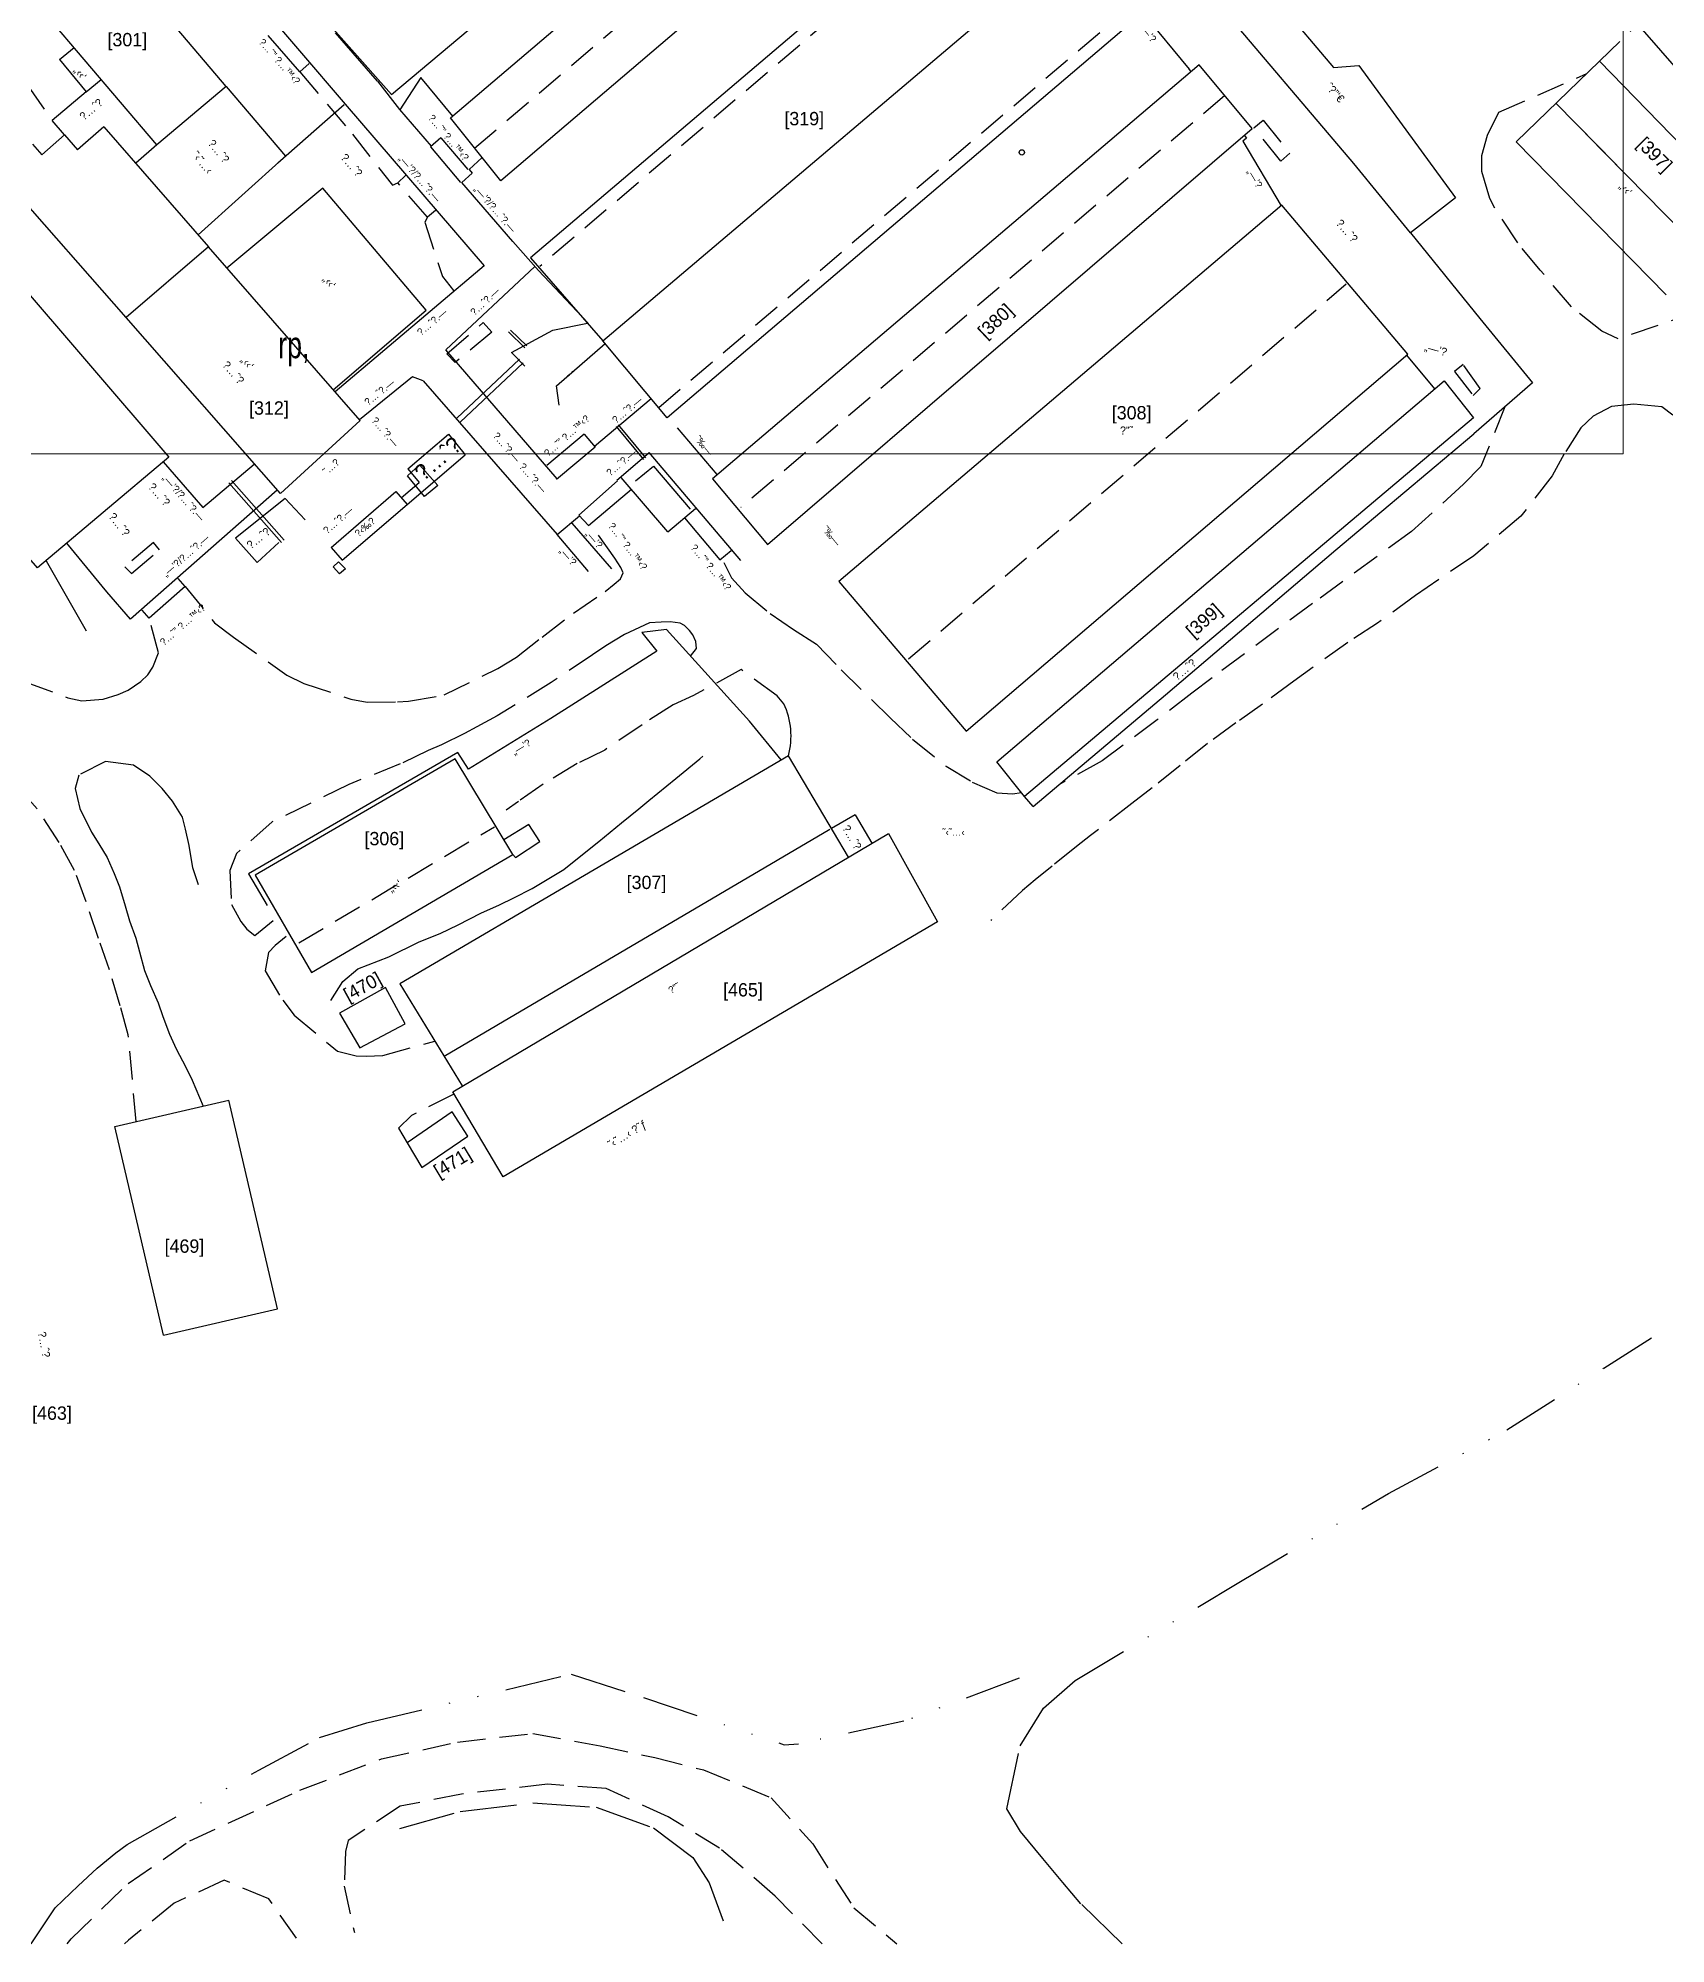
# Model space of a CAD drawing. Header units: millimetres. Extents: x 206768 to 208678, y 737854 to 739416.
# Drawn here: x 207853.1 to 208036.1, y 737860 to 738074.3 of the extents above; entities that cross this region are included whole.
import ezdxf
from ezdxf.enums import TextEntityAlignment as Align

# ---------------------------------------------------------------- set-up
doc = ezdxf.new("R2010")
doc.units = ezdxf.units.MM
doc.header["$LTSCALE"] = 0.5
doc.linetypes.add('DIVIDE', pattern=[31.75, 12.7, -6.35, 0, -6.35, 0, -6.35])
doc.linetypes.add('HIDDEN', pattern=[9.525, 6.35, -3.175])
doc.layers.get('0').update_dxf_attribs({"color": 2})
for name, color, linetype in [('1BATIM', 6, 'Continuous'), ('F-SHAAR', 41, 'HIDDEN'), ('H-AGRO', 6, 'Continuous'), ('H-MIVNE', 6, 'Continuous'), ('H-ROOF', 6, 'HIDDEN'), ('H-SCHACHA', 6, 'Continuous'), ('MISPAR', 1, 'Continuous'), ('T-MAICHAL', 7, 'Continuous'), ('TEXT', 7, 'Continuous'), ('W-CANAL', 7, 'DIVIDE')]:
    doc.layers.add(name, color=color, linetype=linetype)
for name, color, linetype, lineweight in [('1COVER', 7, 'Continuous', 25), ('1DIRT-ROAD', 30, 'HIDDEN', 25), ('1KAV-ASFLT', 7, 'Continuous', 25), ('1PRAT', 12, 'Continuous', 25), ('A-NOTE', 82, 'Continuous', 9), ('R-ROAD', 7, 'Continuous', 25)]:
    doc.layers.add(name, color=color, linetype=linetype, lineweight=lineweight)
doc.layers.add('help', color=2, linetype='Continuous', lineweight=9, plot=False)
doc.styles.add('ESD', font='HEBTXT')
doc.styles.add('NR1', font='narkism$.shx')
doc.styles.add('TRHEBTXT', font='hebtxt')

# ---------------------------------------------------------------- blocks, each defined once
blk = doc.blocks.new('ANOT0')
at = {"style": 'TRHEBTXT', "flags": 8}
blk.add_attdef('TEXT', text='', height=1.6, dxfattribs=at).set_placement((0, -1.16), align=Align.TOP_CENTER)
blk = doc.blocks.new('ANOT200')
at = {"style": 'TRHEBTXT', "flags": 8}
blk.add_attdef('TEXT', text='', height=1.8, dxfattribs=at).set_placement((0, 0), align=Align.MIDDLE_CENTER)
blk = doc.blocks.new('ANOT12')
at = {"style": 'TRHEBTXT', "flags": 8}
blk.add_attdef('TEXT', text='', height=1.6, dxfattribs=at).set_placement((0, -1.16), align=Align.TOP_CENTER)
blk = doc.blocks.new('TR_LOT')
at = {"flags": 8}
blk.add_attdef('LOT', text='', height=3, dxfattribs=at).set_placement((0, 0), align=Align.MIDDLE_CENTER)
blk = doc.blocks.new('ANOT1')
at = {"style": 'TRHEBTXT', "flags": 8}
blk.add_attdef('TEXT', text='', height=1.6, dxfattribs=at).set_placement((0, -1.16), align=Align.TOP_CENTER)
blk = doc.blocks.new('ANOT10')
at = {"style": 'TRHEBTXT', "flags": 8}
blk.add_attdef('TEXT', text='', height=1.6, dxfattribs=at).set_placement((0, -1.16), align=Align.TOP_CENTER)
blk = doc.blocks.new('ANOT2221')
at = {"style": 'TRHEBTXT', "flags": 8}
blk.add_attdef('TEXT', text='', height=1.8, dxfattribs=at).set_placement((0, 0), align=Align.MIDDLE_CENTER)
blk = doc.blocks.new('ANOT204')
at = {"style": 'TRHEBTXT', "flags": 8}
blk.add_attdef('TEXT', text='', height=1.8, dxfattribs=at).set_placement((0, 0), align=Align.MIDDLE_CENTER)

msp = doc.modelspace()

# ---------------------------------------------------------------- linework, layer by layer
at = {"layer": '1BATIM'}
for p, q in [((207866.46, 738062.3), (207854.23, 738076.67)), ((207874.25, 738068.87), (207868.12, 738076.07)), ((207855.53, 738071.88), (207857.16, 738073.23)), ((207855.53, 738071.88), (207858.53, 738068.26)), ((208019.27, 738062.64), (208028.64, 738071.71)), ((208028.64, 738071.71), (208045.4, 738054.4)), ((207858.53, 738068.26), (207860.21, 738069.65)), ((207874.25, 738068.87), (207866.46, 738062.3)), ((207874.25, 738068.87), (207880.94, 738061.01)), ((207860.52, 738064.31), (207857.56, 738061.72)), ((207860.52, 738064.31), (207872.29, 738050.83)), ((207852.48, 738062.37), (207853.54, 738061.16)), ((207853.54, 738061.16), (207856.09, 738063.4)), ((207856.09, 738063.4), (207853.54, 738061.16)), ((207856.09, 738063.4), (207857.56, 738061.72)), ((207866.46, 738062.3), (207864.09, 738060.23)), ((208019.27, 738062.64), (208036.11, 738045.41)), ((207871.11, 738052.18), (207880.94, 738061.01)), ((207863.01, 738042.87), (207849.79, 738057.95)), ((207872.29, 738050.83), (207863.01, 738042.87)), ((207889.31, 738031.3), (207872.29, 738050.83)), ((207880.37, 738023.07), (207863.01, 738042.87)), ((207880.37, 738023.07), (207889.31, 738031.3)), ((207886.06, 738017.03), (207893.33, 738023.3)), ((207887.3, 738015.6), (207894.59, 738021.84)), ((207893.33, 738023.3), (207894.59, 738021.84)), ((207886.06, 738017.03), (207887.3, 738015.6)), ((207861.76, 737951.91), (207874.58, 737954.88)), ((207880.03, 737931.41), (207874.58, 737954.88)), ((207867.21, 737928.43), (207861.76, 737951.91)), ((207867.21, 737928.43), (207880.03, 737931.41))]:
    msp.add_line(p, q, dxfattribs=at)
at = {"layer": '1COVER'}
msp.add_arc((207929.23, 737995.82), 8.53, 344.9409, 25.1691, dxfattribs=at)
at = {"layer": '1DIRT-ROAD'}
for p, q in [((208028.64, 738071.71), (208032.92, 738075.85)), ((207852, 738068.9), (207854.72, 738065.01)), ((208017.33, 738065.95), (208027.22, 738070.33)), ((208016.05, 738063.37), (208017.33, 738065.95)), ((208015.41, 738061.09), (208016.05, 738063.37)), ((208015.39, 738059.32), (208015.41, 738061.09)), ((208016.32, 738056.27), (208015.39, 738059.32)), ((208016.87, 738055.18), (208016.32, 738056.27)), ((208019.44, 738051.28), (208016.87, 738055.18)), ((208021.97, 738048.2), (208019.44, 738051.28)), ((208025.47, 738044.06), (208021.97, 738048.2)), ((208028.88, 738041.33), (208025.47, 738044.06)), ((208039.7, 738043.51), (208030.72, 738040.49)), ((208030.72, 738040.49), (208028.88, 738041.33))]:
    msp.add_line(p, q, dxfattribs=at)
for points in [[(207882.54, 738070.51), (207888.46, 738063.49), (207892.96, 738057.74), (207893.55, 738058.03)], [(207896.89, 738054.17), (207896.6, 738053.58), (207898.58, 738047.47), (207899.81, 738045.9)], [(208036.89, 738031.9), (208035.65, 738032.82), (208032.51, 738033.15), (208029.97, 738032.86), (208027.92, 738031.77), (208026.54, 738030.48), (208024.68, 738027.56), (208023.33, 738025.06), (208019.79, 738020.52), (208014.5, 738016.09), (208007.96, 738011.62), (208003.67, 738008.5), (208000.33, 738006.34), (207994.28, 738002), (207990.74, 737999.41), (207987.76, 737997.3), (207984.58, 737994.96), (207981.49, 737992.52), (207978.35, 737989.99), (207976.06, 737988.24), (207971.43, 737984.63), (207969.85, 737983.39), (207967.1, 737981.17), (207965.19, 737979.64), (207963.78, 737978.44), (207960.21, 737975.09)], [(208018, 738032.84), (208015.3, 738026.11), (208013.36, 738024.12), (208007.49, 738018.8), (207996.39, 738010.72), (207985.09, 738002.37), (207982.82, 738000.63), (207978.9, 737997.63), (207972.74, 737993.04), (207967.93, 737990.38)], [(207869.67, 738012.63), (207872.96, 738008.54), (207875.1, 738006.94), (207881.09, 738002.67), (207882.98, 738001.74), (207888.28, 737999.97), (207890.11, 737999.64), (207893.52, 737999.67), (207894.75, 737999.74), (207898.77, 738000.43), (207904.8, 738003.42), (207906.89, 738004.7), (207909.77, 738006.95), (207913.31, 738009.64), (207916.86, 738012.06), (207917.86, 738012.88), (207918.57, 738013.48), (207918.88, 738014.18), (207918.64, 738014.78), (207917.95, 738015.82), (207915.47, 738019.3)], [(207930.2, 738015.32), (207931.05, 738013.62), (207932.6, 738011.91), (207935.41, 738009.58), (207938.04, 738007.8), (207940.62, 738006.15), (207943.4, 738003.27), (207948.92, 737997.81), (207951.42, 737995.47), (207955.2, 737992.42), (207958.13, 737990.64), (207960.89, 737989.42), (207962.68, 737989.33), (207963.64, 737989.47)], [(207850, 738002.8), (207851.75, 738001.89), (207856.46, 738000.12), (207858.03, 737999.78), (207860.45, 737999.95), (207862.13, 738000.48), (207863.25, 738000.97), (207864.66, 738001.95), (207865.46, 738002.71), (207866.01, 738003.57), (207866.64, 738005.16), (207865.61, 738009.06)], [(207926.45, 738004.79), (207927.13, 738005.66), (207927.04, 738006.44), (207926.71, 738007.18), (207926.35, 738007.7), (207925.79, 738008.26), (207925.3, 738008.49), (207924.16, 738008.67), (207923.16, 738008.62), (207921.84, 738008.53), (207919.03, 738007.23), (207916.94, 738005.97), (207915.43, 738004.96), (207910.78, 738001.82), (207904.72, 737998.07), (207902.44, 737996.86), (207901.06, 737996.11), (207898.45, 737994.83), (207896.98, 737994.19), (207893.83, 737992.68), (207888.06, 737990.37), (207879.42, 737986.15), (207875.43, 737982.62), (207874.67, 737980.7), (207874.87, 737976.87), (207875.91, 737974.96), (207876.58, 737974.11), (207877.48, 737973.39), (207879.53, 737975.07)], [(207936.94, 737999.44), (207936.18, 738000.32), (207932.16, 738003.28), (207926.78, 738000.38), (207924.52, 737999.33), (207921.01, 737997.09), (207916.81, 737994.24), (207913.73, 737992.72), (207909.9, 737990.42), (207907.13, 737988.47), (207905.72, 737987.47)], [(207871.15, 737979.09), (207870.52, 737980.98), (207870.11, 737983.5), (207869.7, 737985.34), (207869.37, 737986.69), (207868.23, 737988.5), (207867.07, 737989.9), (207865.69, 737991.31), (207863.85, 737992.54), (207860.7, 737992.97), (207857.7, 737991.43), (207857.29, 737989.9), (207857.83, 737987.66), (207859.14, 737985), (207859.96, 737983.7), (207860.89, 737982.15), (207861.67, 737980.37), (207862.29, 737978.85), (207862.89, 737976.73), (207863.38, 737975.04), (207864.12, 737973.09), (207864.51, 737971.56), (207865.09, 737969.44), (207865.74, 737967.76), (207866.62, 737965.81), (207867.15, 737964.27), (207867.89, 737962.28), (207868.66, 737960.66), (207869.72, 737958.57), (207870.43, 737957.13), (207871.67, 737954.21)], [(207864.15, 737952.46), (207863.26, 737962.2), (207862.36, 737965.46), (207861.16, 737969.54), (207859.9, 737973.04), (207858.53, 737977.17), (207857.22, 737980.71), (207855.49, 737983.84), (207853.02, 737987.62), (207851.8, 737988.97), (207850, 737989.81)], [(207881.02, 737973.28), (207879.78, 737972.26), (207879.03, 737971.49), (207878.66, 737969.42), (207880.62, 737966.1), (207881.89, 737964.44), (207886.78, 737960.38), (207888.88, 737959.87), (207889.99, 737959.8), (207891.89, 737959.9), (207897.73, 737961.5)], [(207899.85, 737955.55), (207895.09, 737953.14), (207893.63, 737951.72), (207894.59, 737950.08)], [(207856.38, 737860), (207856.83, 737860.58), (207863.25, 737866.8), (207870.16, 737871.57), (207882.56, 737877.29), (207891.71, 737880.8), (207900.25, 737882.69), (207908.73, 737883.65), (207916.3, 737882.28), (207922.46, 737880.95), (207927.9, 737879.56), (207935.52, 737876.44), (207940.19, 737871.24), (207944.81, 737864.06), (207949.65, 737860)], [(207941.27, 737860), (207935.96, 737865.38), (207929.73, 737870.77), (207923.93, 737874.29), (207916.97, 737877.47), (207910.39, 737877.96), (207900.71, 737876.84), (207893.82, 737875.47), (207887.98, 737871.62), (207887.66, 737870.37), (207887.54, 737866.5), (207888.67, 737861.28)], [(207882.17, 737860.65), (207879.06, 737865.07), (207874.02, 737867.15), (207868.41, 737864.57), (207863.3, 737860.41), (207862.85, 737860)]]:
    msp.add_lwpolyline(points, dxfattribs=at)
at = {"layer": '1KAV-ASFLT'}
for p, q in [((208028.98, 738080.36), (208048.98, 738057.45)), ((207992.69, 738078.1), (207998.75, 738070.98)), ((207998.75, 738070.98), (208001.57, 738071.2)), ((208001.57, 738071.2), (208012.46, 738056.33)), ((208012.46, 738056.33), (208007.38, 738052.38))]:
    msp.add_line(p, q, dxfattribs=at)
at = {"layer": '1PRAT'}
for p, q in [((208001.01, 738060.18), (207975.14, 738090.69)), ((207876.41, 738080.02), (207887.62, 738066.87)), ((207977.29, 738077.1), (207982.52, 738070.8)), ((207882.54, 738070.51), (207878.97, 738074.58)), ((207891.27, 738069.44), (207886.54, 738074.89)), ((207882.54, 738070.51), (207883.61, 738071.42)), ((207982.75, 738070.53), (207982.52, 738070.8)), ((207891.27, 738069.44), (207893.73, 738066.28)), ((207896.15, 738069.87), (207893.77, 738066.23)), ((207899.74, 738065.53), (207896.15, 738069.87)), ((207858.53, 738068.26), (207854.72, 738065.01)), ((207887.54, 738066.8), (207880.08, 738060.24)), ((207887.62, 738066.87), (207903.28, 738048.7)), ((207856.09, 738063.4), (207854.72, 738065.01)), ((207893.73, 738066.28), (207897.3, 738062.13)), ((207898.41, 738063.07), (207897.22, 738062.06)), ((207898.41, 738063.07), (207901.43, 738059.51)), ((207988.94, 738063.06), (207988.54, 738062.72)), ((207988.54, 738062.72), (207992.86, 738055.44)), ((207988.69, 738063.37), (207988.94, 738063.06)), ((207897.22, 738062.06), (207900.6, 738058.07)), ((207901.57, 738059.5), (207903.05, 738060.87)), ((208007.38, 738052.38), (208001.01, 738060.18)), ((207900.74, 738058.06), (207901.93, 738059.09)), ((207906.5, 738051.42), (207900.74, 738058.06)), ((207901.57, 738059.5), (207901.93, 738059.09)), ((208007.38, 738052.38), (208015.2, 738042.75)), ((207906.5, 738051.42), (207909.36, 738048.16)), ((207903.28, 738048.7), (207886.5, 738034.53)), ((207898.95, 738039.25), (207908.95, 738048.63)), ((207909.36, 738048.16), (207914.9, 738042.26)), ((207907.84, 738039.47), (207906.01, 738041.25)), ((207908.04, 738039.69), (207906.22, 738041.46)), ((207906.34, 738038.96), (207910.97, 738041.44)), ((207910.97, 738041.44), (207914.87, 738042.24)), ((208015.2, 738042.75), (208021.1, 738035.52)), ((207911.47, 738024.72), (207898.95, 738039.25)), ((207907.85, 738037.42), (207906.34, 738038.96)), ((207911.39, 738035.21), (207916.85, 738039.96)), ((208006.92, 738038.63), (208010.09, 738034.84)), ((207907.23, 738038.2), (207900.18, 738031.57)), ((207907.65, 738037.77), (207900.57, 738031.12)), ((207912.65, 738036.44), (207912.78, 738036.29)), ((207913.1, 738036.83), (207913.24, 738036.68)), ((207895.22, 738036.19), (207889.25, 738031.38)), ((207896.4, 738035.74), (207895.22, 738036.19)), ((207896.4, 738035.74), (207911.47, 738018.49)), ((207911.71, 738033.03), (207911.39, 738035.21)), ((208021.1, 738035.52), (208014.5, 738029.81)), ((207922.05, 738033.74), (207915.67, 738028.38)), ((207921.21, 738026.9), (207918.12, 738030.62)), ((207921.45, 738027.1), (207918.36, 738030.82)), ((207929.47, 738025.22), (207925.01, 738030.48)), ((207894.67, 738025.85), (207899.25, 738029.77)), ((207899.25, 738029.77), (207901.12, 738027.43)), ((207914.52, 738029.76), (207910.3, 738026.22)), ((207915.74, 738028.31), (207911.39, 738024.65)), ((207914.5, 738029.75), (207915.74, 738028.31)), ((207998.99, 738016.74), (208014.5, 738029.81)), ((207867.18, 738026.63), (207871.64, 738021.53)), ((207871.64, 738021.53), (207877.4, 738026.38)), ((207894.59, 738021.84), (207901.12, 738027.43)), ((207894.67, 738025.85), (207895.97, 738024.34)), ((207918.18, 738024.6), (207921.82, 738027.69)), ((207932.1, 738015.55), (207921.82, 738027.69)), ((207874.57, 738024.28), (207880.49, 738017.57)), ((207874.87, 738024.54), (207880.79, 738017.83)), ((207893.94, 738022.6), (207895.97, 738024.34)), ((207913.91, 738020.66), (207918.24, 738024.52)), ((207915, 738019.49), (207919.81, 738023.58)), ((207923.91, 738018.78), (207918.68, 738024.9)), ((207880.01, 738023.48), (207863.49, 738008.95)), ((207880.89, 738022.52), (207875.3, 738018.05)), ((207883.15, 738020.13), (207880.89, 738022.52)), ((207911.47, 738018.49), (207913.98, 738020.58)), ((207917.61, 738014.6), (207913.15, 738019.76)), ((207915, 738019.49), (207913.91, 738020.66)), ((207923.91, 738018.78), (207927.01, 738021.4)), ((207925.77, 738020.35), (207929.74, 738015.61)), ((207860.83, 738012.04), (207856.35, 738017.49)), ((207877.75, 738015.31), (207875.3, 738018.05)), ((207877.75, 738015.31), (207880.19, 738017.58)), ((207914.98, 738014.33), (207911.47, 738018.49)), ((207854.04, 738015.53), (207858.51, 738007.66)), ((207929.74, 738015.61), (207931.01, 738016.68)), ((207979.84, 738000.43), (207998.99, 738016.74)), ((207869.67, 738012.63), (207868.87, 738013.54)), ((207863.49, 738008.95), (207860.83, 738012.04)), ((207869.67, 738012.63), (207865.61, 738009.06)), ((207865.61, 738009.06), (207864.81, 738009.98)), ((207923.74, 738007.78), (207920.97, 738007.47)), ((207920.97, 738007.47), (207922.67, 738005.34)), ((207933.09, 737997.48), (207923.74, 738007.78)), ((207922.67, 738005.34), (207910.76, 737997.79)), ((207964.99, 737987.89), (207979.84, 738000.43)), ((207910.76, 737997.79), (207901.52, 737992.09)), ((207936.66, 737993.13), (207933.09, 737997.48)), ((207900.32, 737993.96), (207876.78, 737980.33)), ((207901.52, 737992.09), (207900.32, 737993.96)), ((207964.99, 737987.89), (207964.01, 737989.01)), ((207942.11, 737985.3), (207898.78, 737959.78)), ((207944.95, 737986.97), (207942.3, 737985.41)), ((207944.95, 737986.97), (207946.84, 737983.76)), ((207876.78, 737980.33), (207878.86, 737976.76))]:
    msp.add_line(p, q, dxfattribs=at)
msp.add_circle((207963.7, 738061.44), 0.3, dxfattribs=at)
at = {"layer": 'F-SHAAR'}
for points in [[(207989.79, 738064.19), (207990.82, 738065.06), (207993.84, 738061.34), (207992.83, 738060.47), (207989.79, 738064.19)], [(207893.55, 738058.03), (207894.41, 738058.83)], [(207897.8, 738054.9), (207896.89, 738054.17), (207893.55, 738058.03)], [(207900, 738037.8), (207899.08, 738038.81), (207903.14, 738042.3), (207904.11, 738041.24), (207900, 738037.8)], [(208013.3, 738037.58), (208012.33, 738036.79), (208014.44, 738034.09), (208015.22, 738034.89), (208013.3, 738037.58)], [(207866.76, 738016.74), (207866.09, 738017.56), (207862.87, 738014.85), (207863.63, 738014.09), (207866.76, 738016.74)]]:
    msp.add_lwpolyline(points, dxfattribs=at)
at = {"layer": 'H-AGRO'}
for p, q in [((207983.62, 738071.27), (207928.92, 738024.75)), ((207989.59, 738064.14), (207983.62, 738071.27)), ((207935.11, 738017.36), (207989.59, 738064.14)), ((207928.92, 738024.75), (207935.11, 738017.36))]:
    msp.add_line(p, q, dxfattribs=at)
for points in [[(207945.02, 738111.78), (207930.54, 738128.68), (207880.96, 738087), (207881.57, 738086.1), (207878.87, 738083.73), (207892.84, 738067.97), (207945.02, 738111.78)], [(207905.15, 738058.25), (207899.48, 738065.31), (207951.03, 738109.2), (207956.81, 738102.34), (207905.15, 738058.25)], [(207971.36, 738086.68), (207963.24, 738096.16), (207908.47, 738049.6), (207916.59, 738040.26)], [(207923.84, 738031.61), (207916.59, 738040.26), (207971.36, 738086.68), (207978.48, 738078.12), (207923.84, 738031.61)], [(207886.29, 738034.76), (207896.73, 738043.72), (207885.12, 738057.42), (207874.35, 738048.42)], [(207943.13, 738013.18), (207957.44, 737996.35), (208007.08, 738038.77), (207992.94, 738055.5), (207943.13, 738013.18)], [(207850, 738047.99), (207867.8, 738027.16), (207853.06, 738014.71), (207850, 738018.28)], [(208011.17, 738035.76), (208014.48, 738031.61), (207964.01, 737989.01), (207960.9, 737992.9), (208011.17, 738035.76)], [(207944.2, 737982.19), (207937.46, 737993.6), (207893.79, 737967.96), (207900.8, 737956.47)], [(207877.54, 737980.17), (207883.85, 737969.22), (207906.47, 737982.51), (207900.01, 737993.24), (207877.54, 737980.17)], [(207905.4, 737946.26), (207899.75, 737955.8), (207948.7, 737984.86), (207954.23, 737974.92), (207905.4, 737946.26)]]:
    msp.add_lwpolyline(points, dxfattribs=at)
at = {"layer": 'H-MIVNE'}
for p, q in [((207892.17, 737967.55), (207886.99, 737964.67)), ((207894.39, 737963.46), (207892.17, 737967.55)), ((207886.99, 737964.67), (207889.27, 737960.74)), ((207889.27, 737960.74), (207894.39, 737963.46)), ((207899.68, 737953.57), (207894.59, 737950.08)), ((207901.43, 737950.82), (207899.68, 737953.57)), ((207896.27, 737947.31), (207901.43, 737950.82)), ((207894.59, 737950.08), (207896.27, 737947.31))]:
    msp.add_line(p, q, dxfattribs=at)
at = {"layer": 'H-ROOF'}
for points in [[(207902.19, 738061.93), (207953.6, 738105.75)], [(207964.12, 738095.13), (207909.52, 738048.62)], [(207922.88, 738032.75), (207977.57, 738079.27)], [(207986.53, 738067.85), (207932.11, 738021.5)], [(208023.74, 738066.97), (208040.58, 738049.81), (208024.57, 738066.12)], [(207950.97, 738004.51), (208000.16, 738046.65)], [(207882.43, 737972.55), (207904.43, 737985.62)]]:
    msp.add_lwpolyline(points, dxfattribs=at)
at = {"layer": 'H-SCHACHA'}
for points in [[(207894.64, 738025.07), (207896.01, 738026.32), (207898.07, 738023.97), (207896.57, 738022.76), (207894.64, 738025.07)], [(207906.47, 737982.51), (207906.77, 737982.14), (207909.52, 737983.94), (207908.27, 737985.86), (207905.49, 737984.14)]]:
    msp.add_lwpolyline(points, dxfattribs=at)
at = {"layer": 'help', "elevation": 8.36}
msp.add_lwpolyline([(207832.86, 738308.21), (208031.31, 738308.21), (208031.31, 738027.55), (207832.86, 738027.55)], close=True, dxfattribs=at)
at = {"layer": 'R-ROAD'}
msp.add_line((207989.77, 738073.77), (207989.77, 738073.77), dxfattribs=at)
at = {"layer": 'T-MAICHAL'}
msp.add_lwpolyline([(207886.28, 738014.85), (207886.87, 738015.42), (207887.67, 738014.63), (207887.01, 738014.05), (207886.28, 738014.85)], dxfattribs=at)
at = {"layer": 'W-CANAL'}
for points in [[(207920.29, 738024.5), (207922.28, 738026.15), (207926.64, 738021.09)], [(207886.01, 737966.06), (207887.36, 737968.22), (207889.08, 737969.62), (207892.53, 737970.98), (207895.95, 737972.67), (207898.3, 737973.62), (207900.34, 737974.59), (207902.9, 737975.88), (207905, 737976.84), (207906.59, 737977.62), (207908.65, 737978.69), (207912.2, 737980.8), (207914.14, 737982.33), (207916.16, 737983.97), (207918.69, 737986.04), (207920.63, 737987.63), (207921.76, 737988.58), (207924.79, 737991.05), (207927.49, 737993.26), (207927.84, 737993.55)], [(207974.99, 737860), (207970.32, 737864.52), (207968.3, 737866.92), (207966.05, 737869.59), (207963.55, 737872.63), (207962.01, 737875.18), (207963.5, 737882.26), (207966.14, 737886.51), (207969.69, 737889.6), (207988.11, 737900.65), (208004.9, 737910.63), (208018.21, 737917.79), (208029.12, 737924.74), (208043.7, 737933.94)], [(207852.34, 737860), (207855.03, 737864.05), (207857.61, 737866.53), (207859.77, 737868.5), (207861.87, 737870.22), (207863.12, 737871.18), (207877.94, 737879.54), (207884.76, 737883.21), (207890.06, 737884.86), (207913.04, 737890.33), (207921.16, 737887.7), (207937, 737882.39), (207938.59, 737882.48)], [(207963.39, 737889.86), (207950.43, 737885.03), (207938.59, 737882.48)], [(207893.77, 737872.97), (207900.58, 737874.89), (207908.75, 737875.87), (207915.86, 737875.37), (207922.28, 737873.04), (207926.72, 737869.73), (207928.54, 737866.86), (207930.11, 737862.61)]]:
    msp.add_lwpolyline(points, dxfattribs=at)

# ---------------------------------------------------------------- block references
at = {"layer": 'MISPAR'}
ref = msp.add_blockref('TR_LOT', (207863.65, 738074.97), dxfattribs=dict(at, xscale=0.5, yscale=0.5, zscale=0.5))
ref.add_attrib('LOT', '[301]', dxfattribs={"layer": '0', "height": 1.5, "flags": 8}).set_placement((207863.15, 738074.12), align=Align.MIDDLE_CENTER)
ref = msp.add_blockref('TR_LOT', (207954.17, 738076.15), dxfattribs=dict(at, xscale=0.5, yscale=0.5, zscale=0.5))
ref.add_attrib('LOT', '[319]', dxfattribs={"layer": '0', "height": 1.5, "flags": 8}).set_placement((207939.24, 738065.24), align=Align.MIDDLE_CENTER)
ref = msp.add_blockref('TR_LOT', (208030.3, 738064.35), dxfattribs=dict(at, xscale=0.5, yscale=0.5, zscale=0.5))
ref.add_attrib('LOT', '[397]', dxfattribs={"layer": '0', "height": 1.5, "rotation": 315.2226, "flags": 8}).set_placement((208034.86, 738061.21), align=Align.MIDDLE_CENTER)
ref = msp.add_blockref('TR_LOT', (207969.36, 738051.26), dxfattribs=dict(at, xscale=0.5, yscale=0.5, zscale=0.5))
ref.add_attrib('LOT', '[380]', dxfattribs={"layer": '0', "height": 1.5, "rotation": 43.2668, "flags": 8}).set_placement((207960.74, 738042.5), align=Align.MIDDLE_CENTER)
ref = msp.add_blockref('TR_LOT', (207876.01, 738040.83), dxfattribs=dict(at, xscale=0.5, yscale=0.5, zscale=0.5))
ref.add_attrib('LOT', '[312]', dxfattribs={"layer": '0', "height": 1.5, "flags": 8}).set_placement((207879.07, 738032.7), align=Align.MIDDLE_CENTER)
ref = msp.add_blockref('TR_LOT', (207984.85, 738038.43), dxfattribs=dict(at, xscale=0.5, yscale=0.5, zscale=0.5))
ref.add_attrib('LOT', '[308]', dxfattribs={"layer": '0', "height": 1.5, "flags": 8}).set_placement((207976.04, 738032.17), align=Align.MIDDLE_CENTER)
ref = msp.add_blockref('TR_LOT', (208004.03, 738024.72), dxfattribs=dict(at, xscale=0.5, yscale=0.5, zscale=0.5))
ref.add_attrib('LOT', '[399]', dxfattribs={"layer": '0', "height": 1.5, "rotation": 41.5133, "flags": 8}).set_placement((207984.15, 738008.82), align=Align.MIDDLE_CENTER)
ref = msp.add_blockref('TR_LOT', (207894.62, 737986.47), dxfattribs=dict(at, xscale=0.5, yscale=0.5, zscale=0.5))
ref.add_attrib('LOT', '[306]', dxfattribs={"layer": '0', "height": 1.5, "flags": 8}).set_placement((207892.04, 737984.28), align=Align.MIDDLE_CENTER)
ref = msp.add_blockref('TR_LOT', (207922.54, 737981.29), dxfattribs=dict(at, xscale=0.5, yscale=0.5, zscale=0.5))
ref.add_attrib('LOT', '[307]', dxfattribs={"layer": '0', "height": 1.5, "flags": 8}).set_placement((207921.51, 737979.36), align=Align.MIDDLE_CENTER)
ref = msp.add_blockref('TR_LOT', (207885.64, 737963.97), dxfattribs=dict(at, xscale=0.5, yscale=0.5, zscale=0.5))
ref.add_attrib('LOT', '[470]', dxfattribs={"layer": '0', "height": 1.5, "rotation": 28.7945, "flags": 8}).set_placement((207889.59, 737967.64), align=Align.MIDDLE_CENTER)
ref = msp.add_blockref('TR_LOT', (207929.52, 737968.95), dxfattribs=dict(at, xscale=0.5, yscale=0.5, zscale=0.5))
ref.add_attrib('LOT', '[465]', dxfattribs={"layer": '0', "height": 1.5, "flags": 8}).set_placement((207932.35, 737967.28), align=Align.MIDDLE_CENTER)
ref = msp.add_blockref('TR_LOT', (207893.22, 737956.8), dxfattribs=dict(at, xscale=0.5, yscale=0.5, zscale=0.5))
ref.add_attrib('LOT', '[471]', dxfattribs={"layer": '0', "height": 1.5, "rotation": 31.1177, "flags": 8}).set_placement((207899.7, 737947.88), align=Align.MIDDLE_CENTER)
ref = msp.add_blockref('TR_LOT', (207869.23, 737937.78), dxfattribs=dict(at, xscale=0.5, yscale=0.5, zscale=0.5))
ref.add_attrib('LOT', '[469]', dxfattribs={"layer": '0', "height": 1.5, "flags": 8}).set_placement((207869.57, 737938.46), align=Align.MIDDLE_CENTER)
ref = msp.add_blockref('TR_LOT', (207869.23, 737934.39), dxfattribs=dict(at, xscale=0.5, yscale=0.5, zscale=0.5))
ref.add_attrib('LOT', '[463]', dxfattribs={"layer": '0', "height": 1.5, "flags": 8}).set_placement((207854.68, 737919.68), align=Align.MIDDLE_CENTER)
at = {"layer": 'TEXT', "yscale": 0.5, "zscale": 0.5}
for name, p, xscale, rotation, values in [('ANOT0', (207978.63, 738075.49), 0.4999999999945322, 309.6767525342042, {'TEXT': '„—’\x8e'}), ('ANOT0', (207990.73, 738059.03), 0.499999999981922, 300.6918327457187, {'TEXT': '„—’\x8e'}), ('ANOT10', (207943.07, 738018.93), 0.5000000000211388, 310.1585471675505, {'TEXT': '˜‰—'}), ('ANOT0', (207906.91, 737995.42), 0.4999999999973356, 31.6697351462391, {'TEXT': '„—’\x8e'}), ('ANOT200', (207893.23, 737978.97), 0.5000000000220408, 30.71416186312432, {'TEXT': '„‹‹‘'})]:
    msp.add_blockref(name, p, dxfattribs=dict(at, xscale=xscale, rotation=rotation)).add_auto_attribs(values)
at = {"layer": 'TEXT'}
ref = msp.add_blockref('ANOT0', (207880.26, 738072.2), dxfattribs=dict(at, rotation=311.2556159134729))
ref.add_attrib('TEXT', '\x9a…˜” \x8c…™‹\x8e', dxfattribs={"layer": '0', "height": 0.8, "rotation": 311.2556, "style": 'TRHEBTXT', "flags": 8}).set_placement((207880.56, 738071.93), align=Align.TOP_CENTER)
ref = msp.add_blockref('ANOT200', (207856.01, 738069.95), dxfattribs=dict(at, rotation=309.6495372228284))
ref.add_attrib('TEXT', '„‹‹‘', dxfattribs={"layer": '0', "height": 0.9, "rotation": 309.6495, "style": 'TRHEBTXT', "flags": 8}).set_placement((207857.86, 738070.35), align=Align.MIDDLE_CENTER)
ref = msp.add_blockref('ANOT200', (207855.55, 738068.42), dxfattribs=dict(at, rotation=40.39695023679059))
ref.add_attrib('TEXT', '\x8f…ˆ\x81', dxfattribs={"layer": '0', "height": 0.9, "rotation": 40.397, "style": 'TRHEBTXT', "flags": 8}).set_placement((207859.08, 738066.27), align=Align.MIDDLE_CENTER)
ref = msp.add_blockref('ANOT0', (207897.38, 738057.98), dxfattribs=dict(at, rotation=310.0385410036258))
ref.add_attrib('TEXT', '\x9a…˜” \x8c…™‹\x8e', dxfattribs={"layer": '0', "height": 0.8, "rotation": 310.0385, "style": 'TRHEBTXT', "flags": 8}).set_placement((207899.57, 738063.36), align=Align.TOP_CENTER)
ref = msp.add_blockref('ANOT200', (207881.84, 738066.56), dxfattribs=dict(at, rotation=309.1122901116704))
ref.add_attrib('TEXT', '\x8f…ˆ\x81', dxfattribs={"layer": '0', "height": 0.9, "rotation": 309.1123, "style": 'TRHEBTXT', "flags": 8}).set_placement((207873.42, 738061.57), align=Align.MIDDLE_CENTER)
ref = msp.add_blockref('ANOT200', (207882.5, 738069.03), dxfattribs=dict(at, rotation=310.39695023317))
ref.add_attrib('TEXT', '˜‹˜…‹', dxfattribs={"layer": '0', "height": 0.9, "rotation": 310.397, "style": 'TRHEBTXT', "flags": 8}).set_placement((207871.6, 738060.3), align=Align.MIDDLE_CENTER)
ref = msp.add_blockref('ANOT200', (207894.11, 738064.14), dxfattribs=dict(at, rotation=310.7730019598646))
ref.add_attrib('TEXT', '\x8f…ˆ\x81', dxfattribs={"layer": '0', "height": 0.9, "rotation": 310.773, "style": 'TRHEBTXT', "flags": 8}).set_placement((207888.37, 738060), align=Align.MIDDLE_CENTER)
ref = msp.add_blockref('ANOT0', (207897.56, 738053.86), dxfattribs=dict(at, rotation=310.7730019598646))
ref.add_attrib('TEXT', '„—’\x8e/\x8f…ˆ\x81.—', dxfattribs={"layer": '0', "height": 0.8, "rotation": 310.773, "style": 'TRHEBTXT', "flags": 8}).set_placement((207896.32, 738058.77), align=Align.TOP_CENTER)
ref = msp.add_blockref('ANOT0', (207903.46, 738056.08), dxfattribs=dict(at, rotation=310.8949014866573))
ref.add_attrib('TEXT', '„—’\x8e/\x8f…ˆ\x81.—', dxfattribs={"layer": '0', "height": 0.8, "rotation": 310.8949, "style": 'TRHEBTXT', "flags": 8}).set_placement((207904.79, 738055.34), align=Align.TOP_CENTER)
ref = msp.add_blockref('ANOT200', (208027.14, 738054.59), dxfattribs=dict(at, xscale=0.4999999999490833, yscale=0.5, zscale=0.5, rotation=314.3441626660245))
ref.add_attrib('TEXT', '„‹‹‘', dxfattribs={"layer": '0', "height": 0.9, "rotation": 314.3442, "style": 'TRHEBTXT', "flags": 8}).set_placement((208031.58, 738057.34), align=Align.MIDDLE_CENTER)
ref = msp.add_blockref('ANOT200', (207891.74, 738052.17), dxfattribs=dict(at, rotation=310.4681660356188))
ref.add_attrib('TEXT', '„‹‹‘', dxfattribs={"layer": '0', "height": 0.9, "rotation": 310.4682, "style": 'TRHEBTXT', "flags": 8}).set_placement((207885.86, 738046.88), align=Align.MIDDLE_CENTER)
ref = msp.add_blockref('ANOT12', (207902.53, 738042.34), dxfattribs=dict(at, rotation=223.169521459583))
ref.add_attrib('TEXT', '\x8f…ˆ\x81.—', dxfattribs={"layer": '0', "height": 0.8, "rotation": 43.1695, "style": 'TRHEBTXT', "flags": 8}).set_placement((207903.07, 738044.98), align=Align.TOP_CENTER)
ref = msp.add_blockref('ANOT12', (207893.31, 738040.49), dxfattribs=dict(at, rotation=40.17650130256882))
ref.add_attrib('TEXT', '\x8f…ˆ\x81.—', dxfattribs={"layer": '0', "height": 0.8, "rotation": 40.1765, "style": 'TRHEBTXT', "flags": 8}).set_placement((207897.15, 738042.68), align=Align.TOP_CENTER)
ref = msp.add_blockref('ANOT2221', (208010.24, 738038.44), dxfattribs=dict(at, xscale=0.4999999999862125, yscale=0.5, zscale=0.5, rotation=344.2679952179672))
ref.add_attrib('TEXT', '„—’\x8e', dxfattribs={"layer": '0', "height": 0.9, "rotation": 344.268, "style": 'TRHEBTXT', "flags": 8}).set_placement((208010.24, 738039.29), align=Align.MIDDLE_CENTER)
ref = msp.add_blockref('ANOT200', (207881.23, 738049.89), dxfattribs=dict(at, rotation=311.0714918850898))
ref.add_attrib('TEXT', '\x8f…ˆ\x81', dxfattribs={"layer": '0', "height": 0.9, "rotation": 311.0715, "style": 'TRHEBTXT', "flags": 8}).set_placement((207875.07, 738036.68), align=Align.MIDDLE_CENTER)
ref = msp.add_blockref('ANOT200', (207882.41, 738042.58), dxfattribs=dict(at, rotation=310.4681660356188))
ref.add_attrib('TEXT', '„‹‹‘', dxfattribs={"layer": '0', "height": 0.9, "rotation": 310.4682, "style": 'TRHEBTXT', "flags": 8}).set_placement((207876.65, 738037.8), align=Align.MIDDLE_CENTER)
ref = msp.add_blockref('ANOT12', (207893.76, 738034.58), dxfattribs=dict(at, rotation=218.871274186977))
ref.add_attrib('TEXT', '\x8f…ˆ\x81.—', dxfattribs={"layer": '0', "height": 0.8, "rotation": 38.8713, "style": 'TRHEBTXT', "flags": 8}).set_placement((207891.25, 738034.8), align=Align.TOP_CENTER)
ref = msp.add_blockref('ANOT12', (207920.15, 738031.75), dxfattribs=dict(at, rotation=220.0586791840641))
ref.add_attrib('TEXT', '\x8f…ˆ\x81.—', dxfattribs={"layer": '0', "height": 0.8, "rotation": 40.0587, "style": 'TRHEBTXT', "flags": 8}).set_placement((207919.08, 738032.81), align=Align.TOP_CENTER)
ref = msp.add_blockref('ANOT12', (207893.93, 738029.17), dxfattribs=dict(at, rotation=310.8495282621878))
ref.add_attrib('TEXT', '\x8f…ˆ\x81.—', dxfattribs={"layer": '0', "height": 0.8, "rotation": 310.8495, "style": 'TRHEBTXT', "flags": 8}).set_placement((207892.45, 738030.27), align=Align.TOP_CENTER)
ref = msp.add_blockref('ANOT0', (207915.89, 738029.26), dxfattribs=dict(at, rotation=41.32550047850102))
ref.add_attrib('TEXT', '\x9a…˜” \x8c…™‹\x8e', dxfattribs={"layer": '0', "height": 0.8, "rotation": 41.3255, "style": 'TRHEBTXT', "flags": 8}).set_placement((207912.29, 738029.88), align=Align.TOP_CENTER)
ref = msp.add_blockref('ANOT200', (207898.23, 738022.96), dxfattribs=dict(at, rotation=40.56005983244589))
ref.add_attrib('TEXT', '\x8f…ˆ\x81', dxfattribs={"layer": '0', "height": 1.8, "rotation": 40.5601, "style": 'TRHEBTXT', "flags": 8}).set_placement((207898.07, 738027), align=Align.MIDDLE_CENTER)
ref = msp.add_blockref('ANOT12', (207908.51, 738029.09), dxfattribs=dict(at, rotation=310.7302300757437))
ref.add_attrib('TEXT', '\x8f…ˆ\x81.—', dxfattribs={"layer": '0', "height": 0.8, "rotation": 310.7302, "style": 'TRHEBTXT', "flags": 8}).set_placement((207906.1, 738028.55), align=Align.TOP_CENTER)
ref = msp.add_blockref('ANOT10', (207929.17, 738030.27), dxfattribs=dict(at, xscale=0.5000000000211388, yscale=0.5, zscale=0.5, rotation=310.1585471675505))
ref.add_attrib('TEXT', '˜‰—', dxfattribs={"layer": '0', "height": 0.8, "rotation": 310.1585, "style": 'TRHEBTXT', "flags": 8}).set_placement((207928.29, 738028.73), align=Align.TOP_CENTER)
ref = msp.add_blockref('ANOT0', (207889.17, 738021.92), dxfattribs=dict(at, rotation=41.1631835923276))
ref.add_attrib('TEXT', '˜…\x81', dxfattribs={"layer": '0', "height": 0.8, "rotation": 41.1632, "style": 'TRHEBTXT', "flags": 8}).set_placement((207885.79, 738026.4), align=Align.TOP_CENTER)
ref = msp.add_blockref('ANOT12', (207906.82, 738023.15), dxfattribs=dict(at, rotation=131.13667782273))
ref.add_attrib('TEXT', '\x8f…ˆ\x81.—', dxfattribs={"layer": '0', "height": 0.8, "rotation": 311.1367, "style": 'TRHEBTXT', "flags": 8}).set_placement((207909.05, 738025.1), align=Align.TOP_CENTER)
ref = msp.add_blockref('ANOT12', (207919.38, 738025.75), dxfattribs=dict(at, xscale=0.5000000000270793, yscale=0.5, zscale=0.5, rotation=220.3225821435114))
ref.add_attrib('TEXT', '\x8f…ˆ\x81.—', dxfattribs={"layer": '0', "height": 0.8, "rotation": 40.3226, "style": 'TRHEBTXT', "flags": 8}).set_placement((207918.42, 738026.88), align=Align.TOP_CENTER)
ref = msp.add_blockref('ANOT200', (207870.28, 738026.88), dxfattribs=dict(at, rotation=311.1795766001295))
ref.add_attrib('TEXT', '\x8f…ˆ\x81', dxfattribs={"layer": '0', "height": 0.9, "rotation": 311.1796, "style": 'TRHEBTXT', "flags": 8}).set_placement((207866.74, 738022.97), align=Align.MIDDLE_CENTER)
ref = msp.add_blockref('ANOT0', (207869.85, 738023.43), dxfattribs=dict(at, rotation=311.1795766001295))
ref.add_attrib('TEXT', '„—’\x8e/\x8f…ˆ\x81.—', dxfattribs={"layer": '0', "height": 0.8, "rotation": 311.1796, "style": 'TRHEBTXT', "flags": 8}).set_placement((207869.78, 738022.88), align=Align.TOP_CENTER)
ref = msp.add_blockref('ANOT200', (207867.45, 738012.7), dxfattribs=dict(at, rotation=40.79184015535083))
ref.add_attrib('TEXT', '\x8f…ˆ\x81', dxfattribs={"layer": '0', "height": 0.9, "rotation": 308.3197, "style": 'TRHEBTXT', "flags": 8}).set_placement((207862.25, 738019.6), align=Align.MIDDLE_CENTER)
ref = msp.add_blockref('ANOT12', (207883, 738018.91), dxfattribs=dict(at, rotation=41.1631835923276))
ref.add_attrib('TEXT', '\x8f…ˆ\x81.—', dxfattribs={"layer": '0', "height": 0.8, "rotation": 41.1632, "style": 'TRHEBTXT', "flags": 8}).set_placement((207886.57, 738020.4), align=Align.TOP_CENTER)
ref = msp.add_blockref('ANOT0', (207892.24, 738017.18), dxfattribs=dict(at, rotation=40.7760750342729))
ref.add_attrib('TEXT', '\x8c‹‰\x8e', dxfattribs={"layer": '0', "height": 0.8, "rotation": 40.7761, "style": 'TRHEBTXT', "flags": 8}).set_placement((207889.6, 738019.61), align=Align.TOP_CENTER)
ref = msp.add_blockref('ANOT0', (207917.51, 738021.78), dxfattribs=dict(at, xscale=0.4999999999877009, yscale=0.5, zscale=0.5, rotation=41.32550047960215))
ref.add_attrib('TEXT', '\x9a…˜” \x8c…™‹\x8e', dxfattribs={"layer": '0', "height": 0.8, "rotation": 307.5671, "style": 'TRHEBTXT', "flags": 8}).set_placement((207919.73, 738017.39), align=Align.TOP_CENTER)
ref = msp.add_blockref('ANOT0', (207871.65, 738016.88), dxfattribs=dict(at, rotation=41.3174545903935))
ref.add_attrib('TEXT', '„—’\x8e/\x8f…ˆ\x81.—', dxfattribs={"layer": '0', "height": 0.8, "rotation": 41.3175, "style": 'TRHEBTXT', "flags": 8}).set_placement((207869.44, 738016.41), align=Align.TOP_CENTER)
ref = msp.add_blockref('ANOT200', (207876.9, 738021.4), dxfattribs=dict(at, rotation=38.6473064458331))
ref.add_attrib('TEXT', '\x8f…ˆ\x81', dxfattribs={"layer": '0', "height": 0.9, "rotation": 38.6473, "style": 'TRHEBTXT', "flags": 8}).set_placement((207877.89, 738018.06), align=Align.MIDDLE_CENTER)
ref = msp.add_blockref('ANOT1', (207913.42, 738019.44), dxfattribs=dict(at, rotation=310.8382033209202))
ref.add_attrib('TEXT', '„—’\x8e ', dxfattribs={"layer": '0', "height": 0.8, "rotation": 310.8382, "style": 'TRHEBTXT', "flags": 8}).set_placement((207916.02, 738018.09), align=Align.TOP_CENTER)
ref = msp.add_blockref('ANOT0', (207928.21, 738017.44), dxfattribs=dict(at, xscale=0.5000000000413289, yscale=0.5, zscale=0.5, rotation=309.947950037615))
ref.add_attrib('TEXT', '\x9a…˜” \x8c…™‹\x8e', dxfattribs={"layer": '0', "height": 0.8, "rotation": 309.948, "style": 'TRHEBTXT', "flags": 8}).set_placement((207929.07, 738015.04), align=Align.TOP_CENTER)
ref = msp.add_blockref('ANOT1', (207912.68, 738016.95), dxfattribs=dict(at, rotation=311.2060997349647))
ref.add_attrib('TEXT', '„—’\x8e ', dxfattribs={"layer": '0', "height": 0.8, "rotation": 311.2061, "style": 'TRHEBTXT', "flags": 8}).set_placement((207913.08, 738016.17), align=Align.TOP_CENTER)
ref = msp.add_blockref('ANOT0', (207867.99, 738009.71), dxfattribs=dict(at, xscale=0.4999999999877009, yscale=0.5, zscale=0.5, rotation=41.32550047960215))
ref.add_attrib('TEXT', '\x9a…˜” \x8c…™‹\x8e', dxfattribs={"layer": '0', "height": 0.8, "rotation": 41.3255, "style": 'TRHEBTXT', "flags": 8}).set_placement((207869.11, 738008.63), align=Align.TOP_CENTER)
ref = msp.add_blockref('ANOT200', (207981.76, 738002.07), dxfattribs=dict(at, xscale=0.4999999999786348, yscale=0.5, zscale=0.5, rotation=40.42094113885535))
ref.add_attrib('TEXT', '\x8f…ˆ\x81', dxfattribs={"layer": '0', "height": 0.9, "rotation": 40.4209, "style": 'TRHEBTXT', "flags": 8}).set_placement((207981.98, 738003.28), align=Align.MIDDLE_CENTER)
ref = msp.add_blockref('ANOT200', (207945.34, 737984.74), dxfattribs=dict(at, xscale=0.5, yscale=0.5, zscale=0.5))
ref.add_attrib('TEXT', '\x8f…ˆ\x81', dxfattribs={"layer": '0', "height": 0.9, "rotation": 300.2987, "style": 'TRHEBTXT', "flags": 8}).set_placement((207944.61, 737984.43), align=Align.MIDDLE_CENTER)
ref = msp.add_blockref('ANOT0', (207954.81, 737985.35), dxfattribs=dict(at, xscale=0.5, yscale=0.5, zscale=0.5))
ref.add_attrib('TEXT', '˜‹˜…‹', dxfattribs={"layer": '0', "height": 0.8, "style": 'TRHEBTXT', "flags": 8}).set_placement((207956.02, 737985.41), align=Align.TOP_CENTER)
ref = msp.add_blockref('ANOT0', (207922.31, 737968.79), dxfattribs=dict(at, xscale=0.5000000000146291, yscale=0.5, zscale=0.5, rotation=30.37413704991125))
ref.add_attrib('TEXT', '\x9a”˜', dxfattribs={"layer": '0', "height": 0.8, "rotation": 30.3741, "style": 'TRHEBTXT', "flags": 8}).set_placement((207924.42, 737967.82), align=Align.TOP_CENTER)
ref = msp.add_blockref('ANOT204', (207923.46, 737952.8), dxfattribs=dict(at, xscale=0.5, yscale=0.5, zscale=0.5))
ref.add_attrib('TEXT', '˜‹˜…‹ \x8a˜ƒ', dxfattribs={"layer": '0', "height": 0.9, "rotation": 31.2489, "style": 'TRHEBTXT', "flags": 8}).set_placement((207919.35, 737951.06), align=Align.MIDDLE_CENTER)
ref = msp.add_blockref('ANOT200', (207849.2, 737925), dxfattribs=dict(at, xscale=0.4999999999649712, yscale=0.5, zscale=0.5, rotation=280.4155915195433))
ref.add_attrib('TEXT', '\x8f…ˆ\x81', dxfattribs={"layer": '0', "height": 0.9, "rotation": 280.4156, "style": 'TRHEBTXT', "flags": 8}).set_placement((207853.8, 737927.39), align=Align.MIDDLE_CENTER)

# ---------------------------------------------------------------- texts
at = {"layer": 'A-NOTE', "style": 'NR1', "width": 0.75}
msp.add_text('rp,', height=3, dxfattribs=at).set_placement((207880.11, 738038.3))
at = {"layer": 'TEXT', "style": 'ESD'}
for s, rotation, p in [('ˆ\x8c”‘€', 311.6221, (207997.78, 738068.76)), ('\x8f…ˆ\x81', 311.1439, (207998.94, 738053.43))]:
    msp.add_text(s, height=0.9, rotation=rotation, dxfattribs=at).set_placement(p)
msp.add_text('\x9a”˜', height=0.9, dxfattribs=at).set_placement((207974.73, 738029.72))

doc.saveas('drawing.dxf')
